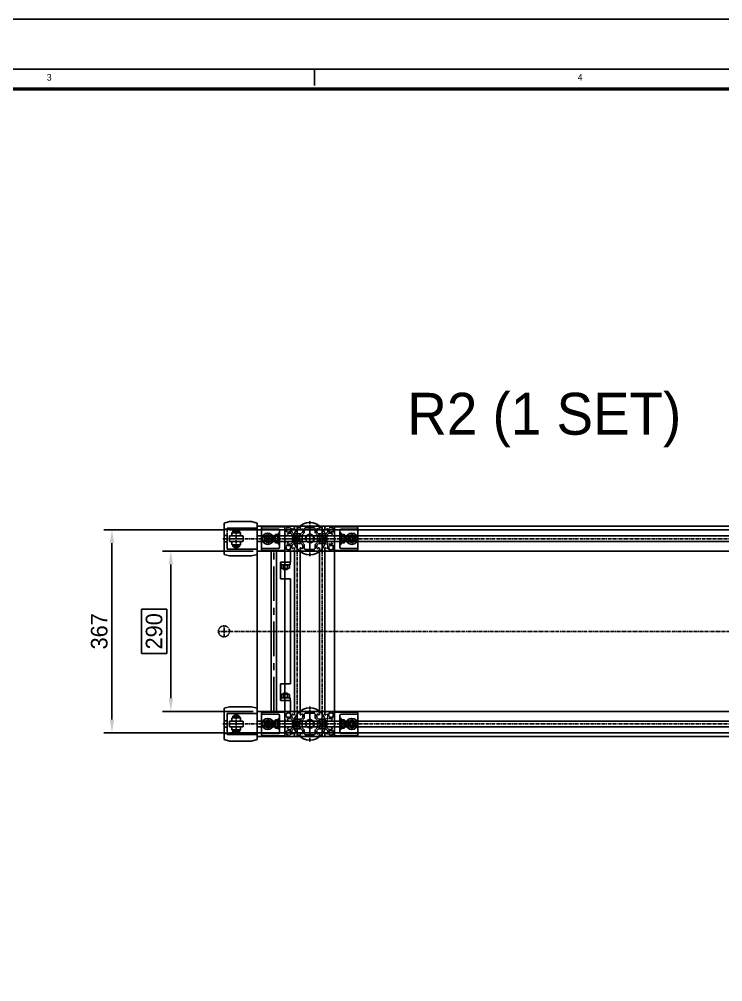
# Model space of a CAD drawing. Header units: inches. Extents: x 0 to 77285, y -118 to 40065.
# Drawn here: x 2496 to 3768, y 38325 to 40065 of the extents above; entities that cross this region are included whole.
import ezdxf
from ezdxf.enums import TextEntityAlignment as Align

# ---------------------------------------------------------------- set-up
doc = ezdxf.new("R2010")
doc.units = ezdxf.units.IN
doc.header["$LTSCALE"] = 5
doc.header["$MEASUREMENT"] = 0
for name, pattern in [('CENTER', [2, 1.25, -0.25, 0.25, -0.25]), ('CENTERX2', [4, 2.5, -0.5, 0.5, -0.5]), ('HIDDEN', [0.375, 0.25, -0.125])]:
    doc.linetypes.add(name, pattern=pattern)
for name, color, linetype in [('11', 1, 'CENTER'), ('22', 2, 'HIDDEN'), ('44', 4, 'Continuous'), ('77', 40, 'HIDDEN'), ('A', 8, 'Continuous'), ('B', 123, 'Continuous'), ('G', 231, 'Continuous'), ('T', 3, 'Continuous')]:
    doc.layers.add(name, color=color, linetype=linetype)
doc.styles.add('SCI', font='')
doc.styles.get('SCI').set_extended_font_data('Gulim')
doc.dimstyles.new('S', dxfattribs={"dimscale": 100, "dimtxt": 2.5, "dimasz": 2, "dimexe": 1.25, "dimexo": 0.625, "dimgap": -0.625, "dimtad": 1, "dimdec": 8, "dimtxsty": 'SCI', "dimcen": 2.5, "dimclrd": 1, "dimclre": 1, "dimclrt": 7, "dimadec": 8, "dimazin": 2, "dimtfac": 1, "dimtdec": 8, "dimtmove": 0, "dimatfit": 3, "dimfxl": 1, "dimarcsym": 0})
doc.dimstyles.new('SCH', dxfattribs={"dimtxt": 2.5, "dimasz": 2, "dimexe": 1.25, "dimexo": 0.625, "dimtad": 1, "dimdec": 8, "dimtxsty": 'SCI', "dimcen": 2.5, "dimclrd": 4, "dimclre": 4, "dimclrt": 7, "dimadec": 8, "dimazin": 2, "dimtfac": 1, "dimtdec": 8, "dimtmove": 0, "dimatfit": 3, "dimfxl": 1, "dimarcsym": 0})

# ---------------------------------------------------------------- blocks, each defined once
blk = doc.blocks.new('A$C47db6cef')
at = {"ltscale": 0.506191}
for p, q in [((0, 43), (0, 28.5)), ((16.5, 45), (2, 45)), ((3.1, 40.5), (2.3, 41.3)), ((2.3, 35.7), (3.1, 36.5)), ((3.7, 42.7), (4.5, 41.9)), ((4.5, 35.1), (3.7, 34.3)), ((8.5, 41.9), (9.3, 42.7)), ((9.3, 34.3), (8.5, 35.1)), ((10.7, 41.3), (9.9, 40.5)), ((9.9, 36.5), (10.7, 35.7)), ((12.5, 34.5), (12.5, 39)), ((15.5, 39), (17.5, 39)), ((16.5, 43.5), (16.5, 45)), ((28.5, 45), (16.5, 45)), ((17.5, 43.5), (16.5, 43.5)), ((17.5, 39), (17.5, 43.5)), ((27.5, 43.5), (27.5, 39)), ((28.5, 43.5), (27.5, 43.5)), ((27.5, 39), (29.5, 39)), ((28.5, 45), (28.5, 43.5)), ((36.5, 45), (28.5, 45)), ((32.5, 39), (32.5, 34.5)), ((35, 33), (35, 39.5)), ((37, 44.5), (36.5, 45)), ((44.7, 44.5), (37, 44.5)), ((37.5, 42), (52.5, 42)), ((45, 44.2), (44.7, 44.5)), ((45.3, 44.5), (45, 44.2)), ((53, 44.5), (45.3, 44.5)), ((53.5, 45), (53, 44.5)), ((61.5, 45), (53.5, 45)), ((55, 39.5), (55, 33)), ((57.5, 34.5), (57.5, 39)), ((60.5, 39), (62.5, 39)), ((61.5, 43.5), (61.5, 45)), ((73.5, 45), (61.5, 45)), ((62.5, 43.5), (61.5, 43.5)), ((62.5, 39), (62.5, 43.5)), ((72.5, 43.5), (72.5, 39)), ((73.5, 43.5), (72.5, 43.5)), ((72.5, 39), (74.5, 39)), ((73.5, 45), (73.5, 43.5)), ((88, 45), (73.5, 45)), ((77.5, 39), (77.5, 34.5)), ((80.1, 40.5), (79.3, 41.3)), ((79.3, 35.7), (80.1, 36.5)), ((80.7, 42.7), (81.5, 41.9)), ((81.5, 35.1), (80.7, 34.3)), ((85.5, 41.9), (86.3, 42.7)), ((86.3, 34.3), (85.5, 35.1)), ((87.7, 41.3), (86.9, 40.5)), ((86.9, 36.5), (87.7, 35.7)), ((90, 28.5), (90, 43)), ((0, 28.5), (1.5, 28.5)), ((0, 28.5), (0, 16.5)), ((1.5, 28.5), (1.5, 27.5)), ((1.5, 27.5), (6, 27.5)), ((1.5, 17.5), (1.5, 16.5)), ((6, 17.5), (1.5, 17.5)), ((6, 32.5), (10.5, 32.5)), ((6, 27.5), (6, 29.5)), ((6, 15.5), (6, 17.5)), ((10.5, 32.5), (14, 29)), ((16, 31), (12.5, 34.5)), ((14, 29), (14, 22.8)), ((14, 22.8), (14.3, 22.5)), ((14.3, 22.5), (14, 22.2)), ((14, 22.2), (14, 16)), ((22.2, 31), (16, 31)), ((16, 26.3), (16, 28)), ((19.5, 24.2), (16, 26.3)), ((16, 18.7), (19.5, 20.8)), ((16, 17), (16, 18.7)), ((17, 29), (18.7, 29)), ((18.7, 29), (20.8, 25.5)), ((20.8, 19.5), (18.7, 16)), ((22.5, 30.7), (22.2, 31)), ((22.8, 31), (22.5, 30.7)), ((29, 31), (22.8, 31)), ((24.2, 25.5), (26.3, 29)), ((26.3, 16), (24.2, 19.5)), ((29, 26.3), (25.5, 24.2)), ((25.5, 20.8), (29, 18.7)), ((26.3, 29), (28, 29)), ((32.5, 34.5), (29, 31)), ((29, 28), (29, 26.3)), ((29, 18.7), (29, 17)), ((31, 29), (35, 33)), ((31, 16), (31, 29)), ((55, 33), (59, 29)), ((61, 31), (57.5, 34.5)), ((59, 29), (59, 16)), ((67.2, 31), (61, 31)), ((61, 26.3), (61, 28)), ((64.5, 24.2), (61, 26.3)), ((61, 18.7), (64.5, 20.8)), ((61, 17), (61, 18.7)), ((62, 29), (63.7, 29)), ((63.7, 29), (65.8, 25.5)), ((65.8, 19.5), (63.7, 16)), ((67.5, 30.7), (67.2, 31)), ((67.8, 31), (67.5, 30.7)), ((74, 31), (67.8, 31)), ((69.2, 25.5), (71.3, 29)), ((71.3, 16), (69.2, 19.5)), ((74, 26.3), (70.5, 24.2)), ((70.5, 20.8), (74, 18.7)), ((71.3, 29), (73, 29)), ((77.5, 34.5), (74, 31)), ((74, 28), (74, 26.3)), ((74, 18.7), (74, 17)), ((75.7, 22.5), (76, 22.8)), ((76, 22.2), (75.7, 22.5)), ((76, 29), (79.5, 32.5)), ((76, 22.8), (76, 29)), ((76, 16), (76, 22.2)), ((79.5, 32.5), (84, 32.5)), ((84, 29.5), (84, 27.5)), ((84, 27.5), (88.5, 27.5)), ((84, 17.5), (84, 15.5)), ((88.5, 17.5), (84, 17.5)), ((88.5, 28.5), (90, 28.5)), ((88.5, 27.5), (88.5, 28.5)), ((88.5, 16.5), (88.5, 17.5)), ((90, 16.5), (90, 28.5)), ((0, 16.5), (0, 2)), ((1.5, 16.5), (0, 16.5)), ((2, 0), (16.5, 0)), ((3.1, 8.5), (2.3, 9.3)), ((2.3, 3.7), (3.1, 4.5)), ((3.7, 10.7), (4.5, 9.9)), ((4.5, 3.1), (3.7, 2.3)), ((10.5, 12.5), (6, 12.5)), ((8.5, 9.9), (9.3, 10.7)), ((9.3, 2.3), (8.5, 3.1)), ((10.7, 9.3), (9.9, 8.5)), ((9.9, 4.5), (10.7, 3.7)), ((14, 16), (10.5, 12.5)), ((12.5, 10.5), (16, 14)), ((12.5, 6), (12.5, 10.5)), ((17.5, 6), (15.5, 6)), ((16, 14), (22.2, 14)), ((16.5, 1.5), (17.5, 1.5)), ((16.5, 0), (16.5, 1.5)), ((16.5, 0), (28.5, 0)), ((18.7, 16), (17, 16)), ((17.5, 1.5), (17.5, 6)), ((22.2, 14), (22.5, 14.3)), ((22.5, 14.3), (22.8, 14)), ((22.8, 14), (29, 14)), ((28, 16), (26.3, 16)), ((27.5, 6), (27.5, 1.5)), ((29.5, 6), (27.5, 6)), ((27.5, 1.5), (28.5, 1.5)), ((28.5, 1.5), (28.5, 0)), ((28.5, 0), (35.5, 0)), ((29, 14), (32.5, 10.5)), ((35, 12), (31, 16)), ((32.5, 10.5), (32.5, 6)), ((35, 5.5), (35, 12)), ((35.5, 0), (36, 0.5)), ((36, 0.5), (44.7, 0.5)), ((52.5, 3), (37.5, 3)), ((44.7, 0.5), (45, 0.8)), ((45, 0.8), (45.3, 0.5)), ((45.3, 0.5), (54, 0.5)), ((54, 0.5), (54.5, 0)), ((59, 16), (55, 12)), ((55, 12), (55, 5.5)), ((57.5, 10.5), (61, 14)), ((57.5, 6), (57.5, 10.5)), ((62.5, 6), (60.5, 6)), ((61, 14), (67.2, 14)), ((61.5, 1.5), (62.5, 1.5)), ((61.5, 0), (61.5, 1.5)), ((63.7, 16), (62, 16)), ((62.5, 1.5), (62.5, 6)), ((67.2, 14), (67.5, 14.3)), ((67.5, 14.3), (67.8, 14)), ((67.8, 14), (74, 14)), ((73, 16), (71.3, 16)), ((72.5, 6), (72.5, 1.5)), ((74.5, 6), (72.5, 6)), ((72.5, 1.5), (73.5, 1.5)), ((73.5, 1.5), (73.5, 0)), ((74, 14), (77.5, 10.5)), ((79.5, 12.5), (76, 16)), ((77.5, 10.5), (77.5, 6)), ((80.1, 8.5), (79.3, 9.3)), ((79.3, 3.7), (80.1, 4.5)), ((84, 12.5), (79.5, 12.5)), ((80.7, 10.7), (81.5, 9.9)), ((81.5, 3.1), (80.7, 2.3)), ((85.5, 9.9), (86.3, 10.7)), ((86.3, 2.3), (85.5, 3.1)), ((87.7, 9.3), (86.9, 8.5)), ((86.9, 4.5), (87.7, 3.7)), ((90, 16.5), (88.5, 16.5)), ((90, 2), (90, 16.5))]:
    blk.add_line(p, q, dxfattribs=at)
for p, q in [((54.5, 0), (61.5, 0)), ((61.5, 0), (73.5, 0)), ((73.5, 0), (88, 0))]:
    blk.add_line(p, q)
for centre, radius, start, end in [((2, 43), 2, 90, 180), ((6.5, 38.5), 5, 123.463, 146.537), ((6.5, 38.5), 5, 213.463, 236.537), ((6.5, 38.5), 4, 149.4775, 210.5225), ((6.5, 38.5), 4, 59.4775, 120.5225), ((6.5, 38.5), 4, 239.4775, 300.5225), ((6.5, 38.5), 5, 33.463, 56.537), ((6.5, 38.5), 5, 303.463, 326.537), ((6.5, 38.5), 4, 329.4775, 30.5225), ((14, 39), 1.5, 0, 180), ((31, 39), 1.5, 0, 180), ((37.5, 39.5), 2.5, 90, 180), ((52.5, 39.5), 2.5, 0, 90), ((59, 39), 1.5, 0, 180), ((76, 39), 1.5, 0, 180), ((83.5, 38.5), 5, 123.463, 146.537), ((83.5, 38.5), 5, 213.463, 236.537), ((83.5, 38.5), 4, 149.4775, 210.5225), ((83.5, 38.5), 4, 59.4775, 120.5225), ((83.5, 38.5), 4, 239.4775, 300.5225), ((83.5, 38.5), 5, 33.463, 56.537), ((83.5, 38.5), 5, 303.463, 326.537), ((83.5, 38.5), 4, 329.4775, 30.5225), ((88, 43), 2, 0, 90), ((6, 31), 1.5, 90, 270), ((17, 28), 1, 90, 180), ((22.5, 22.5), 3.5, 150, 210), ((22.5, 22.5), 3.5, 60, 120), ((22.5, 22.5), 3.5, 240, 300), ((22.5, 22.5), 3.5, 330, 30), ((28, 28), 1, 0, 90), ((62, 28), 1, 90, 180), ((67.5, 22.5), 3.5, 150, 210), ((67.5, 22.5), 3.5, 60, 120), ((67.5, 22.5), 3.5, 240, 300), ((67.5, 22.5), 3.5, 330, 30), ((73, 28), 1, 0, 90), ((84, 31), 1.5, 270, 90), ((2, 2), 2, 180, 270), ((6.5, 6.5), 5, 123.463, 146.537), ((6.5, 6.5), 5, 213.463, 236.537), ((6.5, 6.5), 4, 149.4775, 210.5225), ((6, 14), 1.5, 90, 270), ((6.5, 6.5), 4, 59.4775, 120.5225), ((6.5, 6.5), 4, 239.4775, 300.5225), ((6.5, 6.5), 5, 33.463, 56.537), ((6.5, 6.5), 5, 303.463, 326.537), ((6.5, 6.5), 4, 329.4775, 30.5225), ((14, 6), 1.5, 180, 0), ((17, 17), 1, 180, 270), ((28, 17), 1, 270, 0), ((31, 6), 1.5, 180, 0), ((37.5, 5.5), 2.5, 180, 270), ((52.5, 5.5), 2.5, 270, 0), ((59, 6), 1.5, 180, 0), ((62, 17), 1, 180, 270), ((73, 17), 1, 270, 0), ((76, 6), 1.5, 180, 0), ((83.5, 6.5), 5, 123.463, 146.537), ((83.5, 6.5), 5, 213.463, 236.537), ((83.5, 6.5), 4, 149.4775, 210.5225), ((83.5, 6.5), 4, 59.4775, 120.5225), ((83.5, 6.5), 4, 239.4775, 300.5225), ((84, 14), 1.5, 270, 90), ((83.5, 6.5), 5, 33.463, 56.537), ((83.5, 6.5), 5, 303.463, 326.537), ((83.5, 6.5), 4, 329.4775, 30.5225), ((88, 2), 2, 270, 0)]:
    blk.add_arc(centre, radius, start, end, dxfattribs=at)
at = {"layer": '11', "ltscale": 0.506191}
for p, q in [((22.5, 45), (22.5, 0)), ((67.5, 0), (67.5, 45)), ((90, 22.5), (0, 22.5))]:
    blk.add_line(p, q, dxfattribs=at)
at = {"layer": '11'}
blk.add_line((45, 45), (45, 0), dxfattribs=at)
at = {"layer": 'A', "ltscale": 0.506191}
for p, q in [((0, 45), (0, 43)), ((2, 45), (0, 45)), ((53.5, 45), (36.5, 45)), ((90, 45), (88, 45)), ((90, 43), (90, 45)), ((0, 2), (0, 0)), ((0, 0), (2, 0)), ((35.5, 0), (54.5, 0)), ((90, 0), (90, 2))]:
    blk.add_line(p, q, dxfattribs=at)
at = {"layer": 'A'}
blk.add_line((88, 0), (90, 0), dxfattribs=at)
blk = doc.blocks.new('A$C632A6005')
for p, q in [((-21.5, 0), (-21.5, -40)), ((21.5, 0), (-21.5, 0)), ((-17.5, -40), (-17.5, -11.5)), ((-15.5, -9.5), (15.5, -9.5)), ((10.3, -9.5), (-10.2, -9.5)), ((-10.2, -9.5), (-10.2, -11)), ((-10.2, -11), (10.3, -11)), ((-10.2, -11), (-7.5, -12.3)), ((-7.5, -12.3), (-7.5, -16.9)), ((-7.5, -16.9), (-6.4, -17.5)), ((-3.8, -16.9), (-3.8, -12.3)), ((3.8, -16.9), (3.8, -12.3)), ((6.4, -17.5), (7.5, -16.9)), ((7.5, -12.3), (10.3, -11)), ((7.5, -16.9), (7.5, -12.3)), ((10.3, -11), (10.3, -9.5)), ((17.5, -40), (17.5, -11.5)), ((21.5, -40.1), (21.5, 0)), ((-3.8, -24.5), (-7.5, -31)), ((-7.5, -31), (-3.8, -37.5)), ((-6.4, -17.5), (6.4, -17.5)), ((-4, -18.2), (-4, -17.5)), ((-4, -18.2), (4, -18.2)), ((-3.2, -19), (-4, -18.2)), ((3.8, -24.5), (-3.8, -24.5)), ((-3.2, -19), (3.2, -19)), ((3.2, -19), (4, -18.2)), ((7.5, -31), (3.8, -24.5)), ((3.8, -37.5), (7.5, -31)), ((4, -18.2), (4, -17.5)), ((-19.5, -42), (19.6, -42)), ((-3.8, -37.5), (3.8, -37.5))]:
    blk.add_line(p, q)
for radius in [10.2, 6.5, 4, 3.2]:
    blk.add_circle((0, -31), radius)
for centre, radius, start, end in [((-15.5, -11.5), 2, 90, 180), ((-5.6, -9.9), 3.06, 232.1211, 307.8789), ((-5.6, -14.4), 3.06, 232.1211, 307.8789), ((0, -1.7), 11.3, 250.5288, 289.4712), ((0, -6.2), 11.3, 250.5288, 289.4712), ((5.6, -9.9), 3.06, 232.1211, 307.8789), ((5.6, -14.4), 3.06, 232.1211, 307.8789), ((15.5, -11.5), 2, 0, 90), ((0, -22.5), 4.1, 121.3886, 166.7272), ((0, -22.5), 4.1, 13.2728, 58.6114), ((-19.5, -40), 2, 180, 270), ((-19.5, -40), 2, 270, 0), ((19.5, -40), 2, 180, 270), ((19.6, -40.1), 1.9, 270, 0)]:
    blk.add_arc(centre, radius, start, end)
blk = doc.blocks.new('A$C08fce532')
for p, q in [((-22.5, 90), (-22.5, 0)), ((-22.5, 90), (-22.5, 0)), ((312.5, 90), (22.5, 90)), ((22.5, 0), (22.5, 90)), ((312.5, 0), (312.5, 90)), ((357.5, 90), (357.5, 0)), ((312.5, 0), (22.5, 0))]:
    blk.add_line(p, q)
at = {"layer": '11'}
for p, q in [((312.5, 67.5), (22.5, 67.5)), ((-31.5, 45), (31.5, 45)), ((303.5, 45), (366.5, 45)), ((312.5, 22.5), (22.5, 22.5))]:
    blk.add_line(p, q, dxfattribs=at)
at = {"layer": '22'}
for centre in [(0, 45), (335, 45)]:
    blk.add_circle(centre, 6.92, dxfattribs=at)
at = {"layer": '44'}
for centre in [(0, 45), (335, 45)]:
    blk.add_circle(centre, 29, dxfattribs=at)
at = {"layer": 'A'}
for p, q in [((312.5, 72.5), (22.5, 72.5)), ((312.5, 62.5), (22.5, 62.5)), ((312.5, 27.5), (22.5, 27.5)), ((312.5, 17.5), (22.5, 17.5))]:
    blk.add_line(p, q, dxfattribs=at)
at = {"layer": 'T'}
for centre in [(0, 45), (335, 45)]:
    blk.add_arc(centre, 8, 255, 165, dxfattribs=at)
at = {"xscale": -1.000000000000001, "rotation": 90}
blk.add_blockref('A$C47db6cef', (22.5, 90), dxfattribs=at)
at = {"rotation": 270}
blk.add_blockref('A$C47db6cef', (312.5, 90), dxfattribs=at)
at = {"layer": '44', "xscale": -1, "rotation": 180}
for p in [(0, 90), (335, 90)]:
    blk.add_blockref('A$C632A6005', p, dxfattribs=at)
at = {"layer": '44'}
for p in [(0, 0), (335, 0)]:
    blk.add_blockref('A$C632A6005', p, dxfattribs=at)
blk = doc.blocks.new('A$C024ea68c')
for p, q in [((-12.3, 4.65), (-12.3, -4.65)), ((-11.8, 5.15), (11.8, 5.15)), ((-7.94, 10.35), (-7.94, 5.15)), ((-7.44, 10.85), (7.44, 10.85)), ((-6, 14.35), (6, 14.35)), ((-6, 14.35), (-6, 10.85)), ((-6, 12.85), (6, 12.85)), ((-4.5, 15.35), (4.5, 15.35)), ((-4.5, 15.35), (-4.5, 14.35)), ((-1.985, 17), (1.985, 17)), ((-1.985, 17), (-1.985, 15.35)), ((1.985, 17), (1.985, 15.35)), ((4.5, 15.35), (4.5, 14.35)), ((6, 14.35), (6, 10.85)), ((7.94, 10.35), (7.94, 5.15)), ((12.3, 4.65), (12.3, -4.65)), ((-11.8, -5.15), (11.8, -5.15)), ((-7.94, -5.15), (-7.94, -10.35)), ((-7.44, -10.85), (7.44, -10.85)), ((-6, -10.85), (-6, -14.35)), ((-6, -12.85), (6, -12.85)), ((-6, -14.35), (6, -14.35)), ((-4.5, -15.35), (-4.5, -14.35)), ((-4.5, -15.35), (4.5, -15.35)), ((-1.985, -17), (-1.985, -15.35)), ((-1.985, -17), (1.985, -17)), ((1.985, -17), (1.985, -15.35)), ((4.5, -15.35), (4.5, -14.35)), ((6, -10.85), (6, -14.35)), ((7.94, -5.15), (7.94, -10.35))]:
    blk.add_line(p, q)
for centre, start, end in [((-11.8, 4.65), 90, 180), ((-7.44, 10.35), 90, 180), ((7.44, 10.35), 0, 90), ((11.8, 4.65), 0, 90), ((-11.8, -4.65), 180, 270), ((-7.44, -10.35), 180, 270), ((7.44, -10.35), 270, 0), ((11.8, -4.65), 270, 0)]:
    blk.add_arc(centre, 0.5, start, end)
at = {"layer": '11'}
for p, q in [((-13.3, 0), (13.3, 0)), ((0, 17.35), (0, -17.35))]:
    blk.add_line(p, q, dxfattribs=at)
blk = doc.blocks.new('A$C2389a0cc')
for p, q in [((0, 60), (20, 60)), ((0, 0), (0, 60)), ((20, 42), (20, 60)), ((20, 42), (20, 60)), ((20, 42.5), (20, 59.5)), ((20, 59.5), (25, 59.5)), ((20, 59.5), (25, 59.5)), ((25, 59.5), (25, 42.5)), ((25, 59.5), (25, 42.5)), ((25, 56.6), (25, 45.4)), ((25, 56.6), (25, 45.4)), ((25.6, 58.5), (30.9, 58.5)), ((25.6, 58.5), (30.9, 58.5)), ((25.6, 54.8), (30.9, 54.8)), ((25.6, 54.8), (30.9, 54.8)), ((31.5, 56.6), (31.5, 45.4)), ((31.5, 56.6), (31.5, 45.4)), ((32.7, 55), (31.5, 55)), ((32.7, 55), (31.5, 55)), ((31.5, 54.3), (33.4, 54.3)), ((31.5, 54.3), (33.4, 54.3)), ((32.7, 47), (32.7, 55)), ((33.4, 54.3), (32.7, 55)), ((32.7, 47), (32.7, 55)), ((33.4, 54.3), (32.7, 55)), ((33.4, 47.7), (33.4, 54.3)), ((33.4, 47.7), (33.4, 54.3)), ((50, 42), (50, 60)), ((50, 60), (240, 60)), ((240, 42), (240, 60)), ((256.6, 54.3), (257.3, 55)), ((256.6, 54.3), (257.3, 55)), ((256.6, 47.7), (256.6, 54.3)), ((258.5, 54.3), (256.6, 54.3)), ((256.6, 47.7), (256.6, 54.3)), ((258.5, 54.3), (256.6, 54.3)), ((257.3, 47), (257.3, 55)), ((257.3, 55), (258.5, 55)), ((257.3, 47), (257.3, 55)), ((257.3, 55), (258.5, 55)), ((258.5, 56.6), (258.5, 45.4)), ((258.5, 56.6), (258.5, 45.4)), ((264.4, 58.5), (259.1, 58.5)), ((264.4, 58.5), (259.1, 58.5)), ((264.4, 54.8), (259.1, 54.8)), ((264.4, 54.8), (259.1, 54.8)), ((265, 59.5), (265, 42.5)), ((270, 59.5), (265, 59.5)), ((265, 59.5), (265, 42.5)), ((270, 59.5), (265, 59.5)), ((265, 56.6), (265, 45.4)), ((265, 56.6), (265, 45.4)), ((290, 60), (270, 60)), ((270, 42), (270, 60)), ((270, 42), (270, 60)), ((270, 42.5), (270, 59.5)), ((290, 0), (290, 60)), ((25, 42.5), (20, 42.5)), ((25, 42.5), (20, 42.5)), ((20, 42), (50, 42)), ((25.6, 47.2), (30.9, 47.2)), ((25.6, 47.2), (30.9, 47.2)), ((30.9, 43.5), (25.6, 43.5)), ((30.9, 43.5), (25.6, 43.5)), ((31.5, 47.7), (33.4, 47.7)), ((31.5, 47.7), (33.4, 47.7)), ((31.5, 47), (32.7, 47)), ((31.5, 47), (32.7, 47)), ((32.7, 47), (33.4, 47.7)), ((32.7, 47), (33.4, 47.7)), ((270, 42), (240, 42)), ((257.3, 47), (256.6, 47.7)), ((258.5, 47.7), (256.6, 47.7)), ((257.3, 47), (256.6, 47.7)), ((258.5, 47.7), (256.6, 47.7)), ((258.5, 47), (257.3, 47)), ((258.5, 47), (257.3, 47)), ((264.4, 47.2), (259.1, 47.2)), ((264.4, 47.2), (259.1, 47.2)), ((259.1, 43.5), (264.4, 43.5)), ((259.1, 43.5), (264.4, 43.5)), ((265, 42.5), (270, 42.5)), ((265, 42.5), (270, 42.5)), ((0, 0), (290, 0))]:
    blk.add_line(p, q)
at = {"color": 252}
for p, q in [((0, 35), (290, 35)), ((0, 25), (290, 25))]:
    blk.add_line(p, q, dxfattribs=at)
for centre, radius, start, end in [((28.3, 56.6), 3.32, 145.6158, 214.3842), ((28.3, 56.6), 3.32, 145.6158, 214.3842), ((37.4, 51), 12.4, 162.412, 197.588), ((37.4, 51), 12.4, 162.412, 197.588), ((28.2, 56.6), 3.32, 325.6158, 34.3842), ((28.2, 56.6), 3.32, 325.6158, 34.3842), ((19.1, 51), 12.4, 342.412, 17.588), ((19.1, 51), 12.4, 342.412, 17.588), ((261.8, 56.6), 3.32, 145.6158, 214.3842), ((261.8, 56.6), 3.32, 145.6158, 214.3842), ((270.9, 51), 12.4, 162.412, 197.588), ((270.9, 51), 12.4, 162.412, 197.588), ((261.7, 56.6), 3.32, 325.6158, 34.3842), ((261.7, 56.6), 3.32, 325.6158, 34.3842), ((252.6, 51), 12.4, 342.412, 17.588), ((252.6, 51), 12.4, 342.412, 17.588), ((28.3, 45.4), 3.32, 145.6158, 214.3842), ((28.3, 45.4), 3.32, 145.6158, 214.3842), ((28.2, 45.4), 3.32, 325.6158, 34.3842), ((28.2, 45.4), 3.32, 325.6158, 34.3842), ((261.8, 45.4), 3.32, 145.6158, 214.3842), ((261.8, 45.4), 3.32, 145.6158, 214.3842), ((261.7, 45.4), 3.32, 325.6158, 34.3842), ((261.7, 45.4), 3.32, 325.6158, 34.3842)]:
    blk.add_arc(centre, radius, start, end)
at = {"layer": '11', "linetype": 'CENTERX2', "ltscale": 5}
blk.add_line((0, 30), (290, 30), dxfattribs=at)
blk = doc.blocks.new('A$C0169098b')
for p, q in [((-148.5, 0), (-186.5, 0)), ((139.2, 0), (136.5, -10)), ((139.2, 0), (136.5, -10)), ((195.8, 0), (139.2, 0)), ((139.2, 0), (161, 0)), ((148.5, 0), (186.5, 0)), ((174, 0), (195.8, 0)), ((195.8, 0), (198.5, -10)), ((195.8, 0), (198.5, -10)), ((-195.8, 0), (-198.5, -10)), ((-195.8, 0), (-198.5, -10)), ((-198.5, -10), (-198.5, -50)), ((-198.5, -10), (-198.5, -50)), ((-195.8, 0), (-139.2, 0)), ((-174, 0), (-195.8, 0)), ((-139.2, 0), (-161, 0)), ((-139.2, 0), (-136.5, -10)), ((-139.2, 0), (-136.5, -10)), ((-136.5, -10), (-136.5, -50)), ((-136.5, -10), (-136.5, -50)), ((136.5, -10), (136.5, -50)), ((136.5, -10), (136.5, -50)), ((198.5, -10), (198.5, -50)), ((198.5, -10), (198.5, -50)), ((-195.8, -60), (-198.5, -50)), ((-195.8, -60), (-198.5, -50)), ((-139.2, -60), (-136.5, -50)), ((-139.2, -60), (-136.5, -50)), ((139.2, -60), (136.5, -50)), ((139.2, -60), (136.5, -50)), ((195.8, -60), (198.5, -50)), ((195.8, -60), (198.5, -50)), ((-195.8, -60), (-139.2, -60)), ((-139.2, -60), (-195.8, -60)), ((195.8, -60), (139.2, -60)), ((139.2, -60), (195.8, -60))]:
    blk.add_line(p, q)
at = {"layer": '11'}
for p, q in [((0, -60), (0, 0)), ((167.5, -62), (167.5, 0)), ((-167.5, -62), (-167.5, 0)), ((-10, -60), (10, -60)), ((0, -60), (0, -70))]:
    blk.add_line(p, q, dxfattribs=at)
blk.add_circle((0, -60), 10, dxfattribs=at)
at = {"layer": '22'}
for p, q in [((148.5, -54), (148.5, 0)), ((186.5, -54), (186.5, 0)), ((-186.5, -54), (-186.5, 0)), ((-148.5, -54), (-148.5, 0)), ((-186.5, -54), (-148.5, -54)), ((-173, -54), (-173, -60)), ((-162, -54), (-162, -60)), ((186.5, -54), (148.5, -54)), ((162, -54), (162, -60)), ((173, -54), (173, -60))]:
    blk.add_line(p, q, dxfattribs=at)
at = {"layer": 'G'}
for p, q in [((183.5, 0), (183.5, -50)), ((-183.5, 0), (-183.5, -50)), ((-183.5, -50), (-185.5, -60)), ((183.5, -50), (185.5, -60))]:
    blk.add_line(p, q, dxfattribs=at)
blk.add_blockref('A$C2389a0cc', (-145, 0))
at = {"layer": 'B', "xscale": -1, "rotation": 270}
for p in [(-167.5, -37.9), (167.5, -37.9)]:
    blk.add_blockref('A$C024ea68c', p, dxfattribs=at)
blk = doc.blocks.new('A$Cb3a7dc42')
for p, q in [((-1340, 190), (-70.1, 190)), ((-1340, 145), (-70.1, 145)), ((-1340, -145), (-70.1, -145)), ((-1340, -190), (-70.1, -190))]:
    blk.add_line(p, q)
at = {"layer": '11'}
for p, q in [((-1340, 167.5), (-70.1, 167.5)), ((-70.1, 0), (-1340, 0)), ((-1340, -167.5), (-70.1, -167.5))]:
    blk.add_line(p, q, dxfattribs=at)
at = {"layer": 'B'}
for p, q in [((-1340, 172.7), (-70.1, 172.7)), ((-1340, 162.4), (-70.1, 162.4)), ((-1340, -162.3), (-70.1, -162.3)), ((-1340, -172.6), (-70.1, -172.6))]:
    blk.add_line(p, q, dxfattribs=at)
at = {"layer": 'G'}
for p, q in [((-1340, 183.5), (-70.1, 183.5)), ((-1340, -183.5), (-70.1, -183.5))]:
    blk.add_line(p, q, dxfattribs=at)
at = {"xscale": -1, "rotation": 90}
blk.add_blockref('A$C0169098b', (-70, 0), dxfattribs=at)
at = {"layer": '77', "xscale": -1, "rotation": 90}
blk.add_blockref('A$C08fce532', (-120.1, 167.5), dxfattribs=at)
blk = doc.blocks.new('A$C60684f4e')
at = {"color": 2}
blk.add_line((252.5, -10), (252.5, -7.5), dxfattribs=at)
blk.add_lwpolyline([(12.5, -289.5), (12.5, -7.5), (412.5, -7.5), (412.5, -289.5)], close=True, dxfattribs=at)
at = {"color": 40, "const_width": 0.5}
blk.add_lwpolyline([(15.5, -286.5), (15.5, -10.5), (409.5, -10.5), (409.5, -286.5)], close=True, dxfattribs=at)
at = {"layer": 'Defpoints', "color": 1}
blk.add_lwpolyline([(0, -297), (0, 0), (420, 0), (420, -297)], close=True, dxfattribs=at)
at = {"color": 2, "style": 'SCI'}
for s, p in [('3', (212.5, -8.75)), ('4', (292.5, -8.75))]:
    blk.add_text(s, height=1, dxfattribs=at).set_placement(p, align=Align.MIDDLE_CENTER)
blk = doc.blocks.new('*D594')
at = {"color": 1, "lineweight": -2, "transparency": 16777216}
for p, q in [((2918.6, 39103.8), (2755, 39103.8)), ((2770, 39079.8), (2770, 38837.8)), ((2762.5, 38999), (2716.8, 38999)), ((2716.8, 38999), (2716.8, 38918.5)), ((2762.5, 38918.5), (2762.5, 38999)), ((2716.8, 38918.5), (2762.5, 38918.5)), ((2918.6, 38813.8), (2755, 38813.8))]:
    blk.add_line(p, q, dxfattribs=at)
at = {"color": 1, "transparency": 16777216}
for points in [[(2766, 39079.8), (2774, 39079.8), (2770, 39103.8)], [(2766, 38837.8), (2774, 38837.8), (2770, 38813.8)]]:
    blk.add_solid(points, dxfattribs=at)
at = {"layer": 'Defpoints', "color": 0, "transparency": 16777216}
for p in [(2926.1, 39103.8), (2770, 38813.8), (2926.1, 38813.8)]:
    blk.add_point(p, dxfattribs=at)
at = {"color": 7, "transparency": 16777216, "insert": (2739.7, 38958.8), "char_height": 30, "attachment_point": 5, "rotation": 90, "style": 'SCI'}
blk.add_mtext('290', dxfattribs=at)
blk = doc.blocks.new('*D597')
at = {"color": 4, "lineweight": -2, "transparency": 16777216}
for p, q in [((2868.6, 39142.3), (2648.5, 39142.3)), ((2663.5, 39118.3), (2663.5, 38799.3)), ((2868.6, 38775.3), (2648.5, 38775.3))]:
    blk.add_line(p, q, dxfattribs=at)
at = {"color": 4, "transparency": 16777216}
for points in [[(2659.5, 39118.3), (2667.5, 39118.3), (2663.5, 39142.3)], [(2659.5, 38799.3), (2667.5, 38799.3), (2663.5, 38775.3)]]:
    blk.add_solid(points, dxfattribs=at)
at = {"layer": 'Defpoints', "color": 0, "transparency": 16777216}
for p in [(2876.1, 39142.3), (2663.5, 38775.3), (2876.1, 38775.3)]:
    blk.add_point(p, dxfattribs=at)
at = {"color": 7, "transparency": 16777216, "insert": (2640.6, 38958.8), "char_height": 30, "attachment_point": 5, "rotation": 90, "style": 'SCI'}
blk.add_mtext('367', dxfattribs=at)

msp = doc.modelspace()

# ---------------------------------------------------------------- block references
at = {"xscale": 12, "yscale": 12, "zscale": 12}
msp.add_blockref('A$C60684f4e', (0, 40065.41058948), dxfattribs=at)
at = {"rotation": 180}
msp.add_blockref('A$Cb3a7dc42', (2856.06922565, 38958.7641781), dxfattribs=at)

# ---------------------------------------------------------------- texts
at = {"color": 40, "style": 'SCI'}
msp.add_text('R2 (1 SET)', height=75.721153846, dxfattribs=at).set_placement((3197.55683914, 39352.13146207), align=Align.MIDDLE_LEFT)

# ---------------------------------------------------------------- dimensions: what is measured, and where the dimension line sits
for base, p1, p2, dimstyle, picture, middle in [((2663.5445223146, 38775.264178095), (2876.0692256507, 39142.2641780951), (2876.0692256507, 38775.264178095), 'SCH', '*D597', (2640.6450549378, 38958.7641780951)), ((2770.0338191086, 38813.7641780951), (2926.0692256507, 39103.7641780951), (2926.0692256507, 38813.7641780951), 'S', '*D594', (2739.6543251006, 38958.7641780951))]:
    dim = msp.add_linear_dim(base=base, p1=p1, p2=p2, angle=90, dimstyle=dimstyle, override={"dimscale": 12})
    dim.commit()
    dim.dimension.update_dxf_attribs({"geometry": picture, "text_midpoint": middle})

doc.saveas('drawing.dxf')
